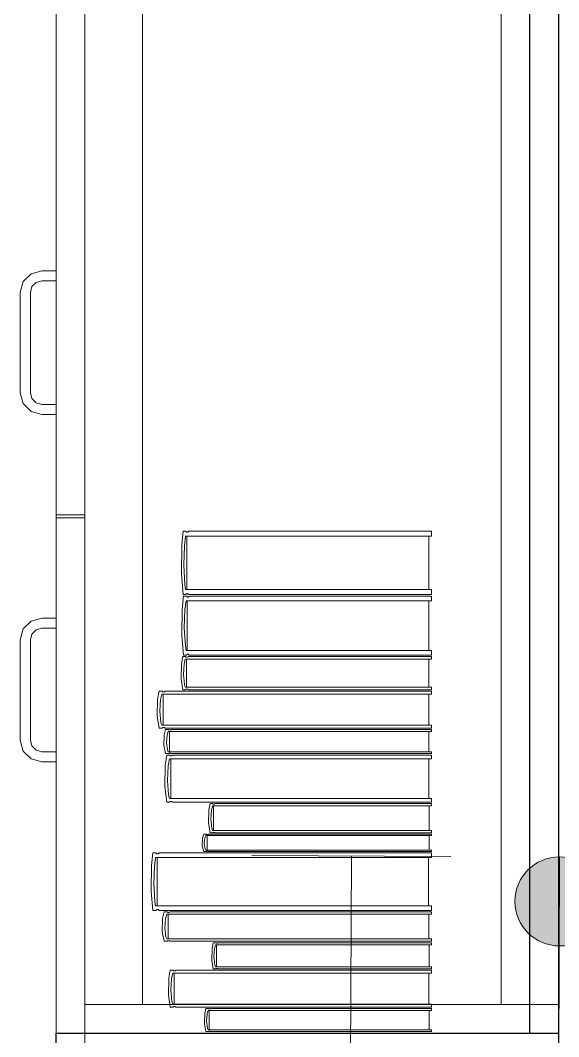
# Model space of a CAD drawing. Header units: inches. Extents: x -19 to 5698, y -728 to 92.
# Drawn here: x 110.188 to 110.563, y 12.15 to 12.858 of the extents above; entities that cross this region are included whole.
import ezdxf

# ---------------------------------------------------------------- set-up
doc = ezdxf.new("R2010")
doc.units = ezdxf.units.IN
doc.header["$MEASUREMENT"] = 0
doc.set_wipeout_variables(frame=1)
for name, pattern in [('HIDDEN', [0.375, 0.25, -0.125]), ('RAYITAS', [0.375, 0.25, -0.125]), ('Wipeout_Contour', [1, 0, -1])]:
    doc.linetypes.add(name, pattern=pattern)
for name, color, linetype, lineweight in [('00 conduct tomacorr', 120, 'HIDDEN', 30), ('T-TECHO-E', 150, 'Continuous', 20), ('TOMACORRIENTE', 22, 'RAYITAS', 9)]:
    doc.layers.add(name, color=color, linetype=linetype, lineweight=lineweight)
doc.layers.add('Interior - Mobiliario', color=7, linetype='Continuous')

# ---------------------------------------------------------------- blocks, each defined once
blk = doc.blocks.new('a')
at = {"layer": 'TOMACORRIENTE', "ltscale": 0.05}
h = blk.add_hatch(color=4, dxfattribs=at)
edge = h.paths.add_edge_path()
edge.add_arc((0, 0.0752), 0.02106, 0, 360)
at = {"layer": 'TOMACORRIENTE', "color": 4}
for p, q in [((-0.14553, 0.09625), (-0.0515, 0.09625)), ((-0.09851, 0.09625), (-0.09851, -0.09657)), ((0, 0.09625), (0, -0.09625)), ((0.06232, -0.09625), (0.06232, 0.09625))]:
    blk.add_line(p, q, dxfattribs=at)
blk.add_circle((0, 0.0752), 0.02106, dxfattribs=at)
blk = doc.blocks.new('CABLE 3FACE')
at = {"layer": 'T-TECHO-E', "rotation": 59.94170052614085}
blk.add_blockref('a', (0, 0), dxfattribs=at)

msp = doc.modelspace()

# ---------------------------------------------------------------- linework, layer by layer
at = {"layer": 'Interior - Mobiliario', "color": 175, "linetype": 'Continuous', "lineweight": 13}
for p, q in [((110.23316, 13.61244), (110.23316, 12.15244)), ((110.54316, 12.15244), (110.54316, 13.61244)), ((110.23316, 13.59244), (110.23316, 12.17244)), ((110.27316, 12.17244), (110.27316, 13.59244)), ((110.52316, 13.59244), (110.52316, 12.17244)), ((110.21316, 12.87244), (110.21316, 12.51344)), ((110.23316, 12.87244), (110.23316, 12.51344)), ((110.19017, 12.67594), (110.19566, 12.68143)), ((110.19566, 12.68143), (110.20316, 12.68344)), ((110.20316, 12.68344), (110.21316, 12.68344)), ((110.21316, 12.68344), (110.21316, 12.67644)), ((110.18816, 12.66844), (110.19017, 12.67594)), ((110.19916, 12.67537), (110.19623, 12.67244)), ((110.20316, 12.67644), (110.19916, 12.67537)), ((110.21316, 12.67644), (110.20316, 12.67644)), ((110.18816, 12.59844), (110.18816, 12.66844)), ((110.19623, 12.67244), (110.19516, 12.66844)), ((110.19516, 12.66844), (110.19516, 12.59844)), ((110.19017, 12.59094), (110.18816, 12.59844)), ((110.19516, 12.59844), (110.19623, 12.59444)), ((110.19566, 12.58545), (110.19017, 12.59094)), ((110.19623, 12.59444), (110.19916, 12.59151)), ((110.19916, 12.59151), (110.20316, 12.59044)), ((110.20316, 12.59044), (110.21316, 12.59044)), ((110.21316, 12.59044), (110.21316, 12.58344)), ((110.20316, 12.58344), (110.19566, 12.58545)), ((110.21316, 12.58344), (110.20316, 12.58344)), ((110.21316, 12.51344), (110.23316, 12.51344)), ((110.21316, 12.51144), (110.23316, 12.51144)), ((110.30154, 12.50206), (110.30059, 12.49237)), ((110.30342, 12.50206), (110.30154, 12.50206)), ((110.30247, 12.49191), (110.30327, 12.49853)), ((110.30327, 12.49853), (110.4745, 12.49853)), ((110.30351, 12.50189), (110.30342, 12.50206)), ((110.30373, 12.50162), (110.30351, 12.50189)), ((110.30397, 12.50143), (110.30373, 12.50162)), ((110.30422, 12.50133), (110.30397, 12.50143)), ((110.30413, 12.49853), (110.30413, 12.46141)), ((110.30448, 12.50132), (110.30422, 12.50133)), ((110.30473, 12.5014), (110.30448, 12.50132)), ((110.30497, 12.50157), (110.30473, 12.5014)), ((110.30519, 12.50182), (110.30497, 12.50157)), ((110.30533, 12.50206), (110.30519, 12.50182)), ((110.4745, 12.50206), (110.30533, 12.50206)), ((110.47277, 12.46141), (110.47277, 12.49853)), ((110.4745, 12.49853), (110.4745, 12.50206)), ((110.30059, 12.49237), (110.30038, 12.47261)), ((110.30203, 12.47831), (110.30247, 12.49191)), ((110.30275, 12.46476), (110.30203, 12.47831)), ((110.30038, 12.47261), (110.30154, 12.45788)), ((110.30327, 12.46141), (110.30275, 12.46476)), ((110.4745, 12.46141), (110.30327, 12.46141)), ((110.4745, 12.45788), (110.4745, 12.46141)), ((110.30189, 12.45688), (110.30094, 12.44785)), ((110.30154, 12.45788), (110.30342, 12.45788)), ((110.30376, 12.45688), (110.30189, 12.45688)), ((110.30342, 12.45788), (110.30356, 12.45811)), ((110.30356, 12.45811), (110.30378, 12.45837)), ((110.30386, 12.45672), (110.30376, 12.45688)), ((110.30378, 12.45837), (110.30403, 12.45853)), ((110.30408, 12.45647), (110.30386, 12.45672)), ((110.30403, 12.45853), (110.30428, 12.45862)), ((110.30431, 12.45629), (110.30408, 12.45647)), ((110.30428, 12.45862), (110.30453, 12.45861)), ((110.30456, 12.4562), (110.30431, 12.45629)), ((110.30453, 12.45861), (110.30478, 12.4585)), ((110.30482, 12.45619), (110.30456, 12.4562)), ((110.30478, 12.4585), (110.30502, 12.45832)), ((110.30507, 12.45626), (110.30482, 12.45619)), ((110.30502, 12.45832), (110.30524, 12.45805)), ((110.30531, 12.45642), (110.30507, 12.45626)), ((110.30524, 12.45805), (110.30533, 12.45788)), ((110.30553, 12.45666), (110.30531, 12.45642)), ((110.30533, 12.45788), (110.4745, 12.45788)), ((110.30567, 12.45688), (110.30553, 12.45666)), ((110.4745, 12.45688), (110.30567, 12.45688)), ((110.4745, 12.45358), (110.4745, 12.45688)), ((110.30094, 12.44785), (110.30073, 12.42944)), ((110.30238, 12.43475), (110.30282, 12.44742)), ((110.30282, 12.44742), (110.30361, 12.45358)), ((110.30361, 12.45358), (110.4745, 12.45358)), ((110.30447, 12.45358), (110.30447, 12.41901)), ((110.47278, 12.41901), (110.47278, 12.45358)), ((110.20316, 12.44144), (110.19566, 12.43943)), ((110.21316, 12.44144), (110.20316, 12.44144)), ((110.21316, 12.43444), (110.21316, 12.44144)), ((110.19017, 12.43394), (110.18816, 12.42644)), ((110.19566, 12.43943), (110.19017, 12.43394)), ((110.19623, 12.43044), (110.19916, 12.43337)), ((110.19916, 12.43337), (110.20316, 12.43444)), ((110.20316, 12.43444), (110.21316, 12.43444)), ((110.3031, 12.42213), (110.30238, 12.43475)), ((110.18816, 12.42644), (110.18816, 12.35644)), ((110.19516, 12.42644), (110.19623, 12.43044)), ((110.19516, 12.35644), (110.19516, 12.42644)), ((110.30073, 12.42944), (110.30189, 12.41572)), ((110.30361, 12.41901), (110.3031, 12.42213)), ((110.4745, 12.41901), (110.30361, 12.41901)), ((110.4745, 12.41572), (110.4745, 12.41901)), ((110.3013, 12.41472), (110.30035, 12.40965)), ((110.30318, 12.41472), (110.3013, 12.41472)), ((110.30189, 12.41572), (110.30376, 12.41572)), ((110.30223, 12.40941), (110.30303, 12.41287)), ((110.30303, 12.41287), (110.4745, 12.41287)), ((110.30328, 12.41463), (110.30318, 12.41472)), ((110.3035, 12.41449), (110.30328, 12.41463)), ((110.30373, 12.41439), (110.3035, 12.41449)), ((110.30398, 12.41434), (110.30373, 12.41439)), ((110.30376, 12.41572), (110.3039, 12.41594)), ((110.3039, 12.41594), (110.30413, 12.41618)), ((110.3039, 12.41287), (110.3039, 12.39347)), ((110.30424, 12.41433), (110.30398, 12.41434)), ((110.30413, 12.41618), (110.30437, 12.41633)), ((110.30449, 12.41438), (110.30424, 12.41433)), ((110.30437, 12.41633), (110.30462, 12.41641)), ((110.30473, 12.41446), (110.30449, 12.41438)), ((110.30462, 12.41641), (110.30487, 12.4164)), ((110.30496, 12.4146), (110.30473, 12.41446)), ((110.30487, 12.4164), (110.30512, 12.4163)), ((110.3051, 12.41472), (110.30496, 12.4146)), ((110.4745, 12.41472), (110.3051, 12.41472)), ((110.30512, 12.4163), (110.30536, 12.41613)), ((110.30536, 12.41613), (110.30558, 12.41588)), ((110.30558, 12.41588), (110.30567, 12.41572)), ((110.30567, 12.41572), (110.4745, 12.41572)), ((110.47277, 12.39347), (110.47277, 12.41287)), ((110.4745, 12.41287), (110.4745, 12.41472)), ((110.30035, 12.40965), (110.30013, 12.39933)), ((110.30179, 12.40231), (110.30223, 12.40941)), ((110.30013, 12.39933), (110.3013, 12.39163)), ((110.30252, 12.39523), (110.30179, 12.40231)), ((110.2848, 12.39063), (110.28377, 12.38498)), ((110.28687, 12.39063), (110.2848, 12.39063)), ((110.28697, 12.39053), (110.28687, 12.39063)), ((110.28721, 12.39037), (110.28697, 12.39053)), ((110.28881, 12.39049), (110.28857, 12.39034)), ((110.28897, 12.39063), (110.28881, 12.39049)), ((110.4745, 12.39063), (110.28897, 12.39063)), ((110.3013, 12.39163), (110.30318, 12.39163)), ((110.30303, 12.39347), (110.30252, 12.39523)), ((110.4745, 12.39347), (110.30303, 12.39347)), ((110.30318, 12.39163), (110.30332, 12.39175)), ((110.30332, 12.39175), (110.30355, 12.39188)), ((110.30355, 12.39188), (110.30379, 12.39197)), ((110.30379, 12.39197), (110.30404, 12.39201)), ((110.30404, 12.39201), (110.3043, 12.39201)), ((110.3043, 12.39201), (110.30455, 12.39195)), ((110.30455, 12.39195), (110.30478, 12.39186)), ((110.30478, 12.39186), (110.305, 12.39172)), ((110.305, 12.39172), (110.3051, 12.39163)), ((110.3051, 12.39163), (110.4745, 12.39163)), ((110.4745, 12.39163), (110.4745, 12.39347)), ((110.4745, 12.38857), (110.4745, 12.39063)), ((110.28377, 12.38498), (110.28353, 12.37347)), ((110.28535, 12.37679), (110.28583, 12.38471)), ((110.28583, 12.38471), (110.2867, 12.38857)), ((110.2867, 12.38857), (110.4745, 12.38857)), ((110.28747, 12.39026), (110.28721, 12.39037)), ((110.28775, 12.3902), (110.28747, 12.39026)), ((110.28765, 12.38857), (110.28765, 12.36694)), ((110.28803, 12.3902), (110.28775, 12.3902)), ((110.2883, 12.39024), (110.28803, 12.3902)), ((110.28857, 12.39034), (110.2883, 12.39024)), ((110.47261, 12.36694), (110.47261, 12.38857)), ((110.28614, 12.3689), (110.28535, 12.37679)), ((110.28353, 12.37347), (110.2848, 12.36489)), ((110.2848, 12.36489), (110.28687, 12.36489)), ((110.2867, 12.36694), (110.28614, 12.3689)), ((110.4745, 12.36694), (110.2867, 12.36694)), ((110.28687, 12.36489), (110.28702, 12.36502)), ((110.28702, 12.36502), (110.28727, 12.36517)), ((110.28727, 12.36517), (110.28753, 12.36527)), ((110.28753, 12.36527), (110.28781, 12.36532)), ((110.28781, 12.36532), (110.28809, 12.36531)), ((110.28809, 12.36531), (110.28836, 12.36525)), ((110.28935, 12.36389), (110.28833, 12.36021)), ((110.28836, 12.36525), (110.28862, 12.36514)), ((110.28862, 12.36514), (110.28886, 12.36499)), ((110.28886, 12.36499), (110.28897, 12.36489)), ((110.28897, 12.36489), (110.4745, 12.36489)), ((110.29136, 12.36389), (110.28935, 12.36389)), ((110.29035, 12.36003), (110.2912, 12.36254)), ((110.2912, 12.36254), (110.4745, 12.36254)), ((110.29146, 12.36382), (110.29136, 12.36389)), ((110.2917, 12.36372), (110.29146, 12.36382)), ((110.29195, 12.36365), (110.2917, 12.36372)), ((110.29222, 12.36361), (110.29195, 12.36365)), ((110.29212, 12.36254), (110.29212, 12.34846)), ((110.29249, 12.3636), (110.29222, 12.36361)), ((110.29276, 12.36364), (110.29249, 12.3636)), ((110.29302, 12.3637), (110.29276, 12.36364)), ((110.29326, 12.3638), (110.29302, 12.3637)), ((110.29341, 12.36389), (110.29326, 12.3638)), ((110.4745, 12.36389), (110.29341, 12.36389)), ((110.47265, 12.34846), (110.47265, 12.36254)), ((110.4745, 12.36489), (110.4745, 12.36694)), ((110.4745, 12.36254), (110.4745, 12.36389)), ((110.18816, 12.35644), (110.19017, 12.34894)), ((110.19623, 12.35244), (110.19516, 12.35644)), ((110.28833, 12.36021), (110.2881, 12.35271)), ((110.28988, 12.35487), (110.29035, 12.36003)), ((110.19017, 12.34894), (110.19566, 12.34345)), ((110.19916, 12.34951), (110.19623, 12.35244)), ((110.20316, 12.34844), (110.19916, 12.34951)), ((110.21316, 12.34844), (110.20316, 12.34844)), ((110.21316, 12.34144), (110.21316, 12.34844)), ((110.2881, 12.35271), (110.28935, 12.34712)), ((110.29065, 12.34973), (110.28988, 12.35487)), ((110.2912, 12.34846), (110.29065, 12.34973)), ((110.4745, 12.34846), (110.2912, 12.34846)), ((110.4745, 12.34712), (110.4745, 12.34846)), ((110.19566, 12.34345), (110.20316, 12.34144)), ((110.20316, 12.34144), (110.21316, 12.34144)), ((110.29016, 12.34612), (110.28915, 12.33893)), ((110.28935, 12.34712), (110.29136, 12.34712)), ((110.29217, 12.34612), (110.29016, 12.34612)), ((110.29116, 12.33858), (110.29201, 12.3435)), ((110.29136, 12.34712), (110.29151, 12.34721)), ((110.29151, 12.34721), (110.29175, 12.34731)), ((110.29175, 12.34731), (110.29201, 12.34737)), ((110.29201, 12.34737), (110.29228, 12.3474)), ((110.29201, 12.3435), (110.4745, 12.3435)), ((110.29227, 12.34599), (110.29217, 12.34612)), ((110.2925, 12.34579), (110.29227, 12.34599)), ((110.29228, 12.3474), (110.29255, 12.3474)), ((110.29276, 12.34565), (110.2925, 12.34579)), ((110.29255, 12.3474), (110.29282, 12.34736)), ((110.29302, 12.34558), (110.29276, 12.34565)), ((110.29282, 12.34736), (110.29307, 12.34729)), ((110.29293, 12.3435), (110.29293, 12.31595)), ((110.29329, 12.34557), (110.29302, 12.34558)), ((110.29307, 12.34729), (110.29331, 12.34718)), ((110.29356, 12.34563), (110.29329, 12.34557)), ((110.29331, 12.34718), (110.29341, 12.34712)), ((110.29341, 12.34712), (110.4745, 12.34712)), ((110.29382, 12.34576), (110.29356, 12.34563)), ((110.29406, 12.34594), (110.29382, 12.34576)), ((110.29421, 12.34612), (110.29406, 12.34594)), ((110.4745, 12.34612), (110.29421, 12.34612)), ((110.47266, 12.31595), (110.47266, 12.3435)), ((110.4745, 12.3435), (110.4745, 12.34612)), ((110.28915, 12.33893), (110.28892, 12.32426)), ((110.29069, 12.32849), (110.29116, 12.33858)), ((110.29146, 12.31843), (110.29069, 12.32849)), ((110.28892, 12.32426), (110.29016, 12.31332)), ((110.29016, 12.31332), (110.29217, 12.31332)), ((110.29201, 12.31595), (110.29146, 12.31843)), ((110.4745, 12.31595), (110.29201, 12.31595)), ((110.29217, 12.31332), (110.29232, 12.3135)), ((110.29232, 12.3135), (110.29256, 12.31368)), ((110.29256, 12.31368), (110.29281, 12.31381)), ((110.29281, 12.31381), (110.29308, 12.31387)), ((110.29308, 12.31387), (110.29335, 12.31386)), ((110.29335, 12.31386), (110.29362, 12.31379)), ((110.29362, 12.31379), (110.29387, 12.31365)), ((110.29387, 12.31365), (110.29411, 12.31345)), ((110.29411, 12.31345), (110.29421, 12.31332)), ((110.29421, 12.31332), (110.4745, 12.31332)), ((110.4745, 12.31332), (110.4745, 12.31595)), ((110.31955, 12.30785), (110.31935, 12.29874)), ((110.32039, 12.31232), (110.31955, 12.30785)), ((110.32206, 12.31232), (110.32039, 12.31232)), ((110.32083, 12.30137), (110.32122, 12.30764)), ((110.32122, 12.30764), (110.32193, 12.31069)), ((110.32193, 12.31069), (110.4745, 12.31069)), ((110.32215, 12.31224), (110.32206, 12.31232)), ((110.32235, 12.31212), (110.32215, 12.31224)), ((110.32256, 12.31203), (110.32235, 12.31212)), ((110.32278, 12.31199), (110.32256, 12.31203)), ((110.3227, 12.31069), (110.3227, 12.29357)), ((110.32301, 12.31198), (110.32278, 12.31199)), ((110.32323, 12.31202), (110.32301, 12.31198)), ((110.32345, 12.3121), (110.32323, 12.31202)), ((110.32365, 12.31221), (110.32345, 12.3121)), ((110.32377, 12.31232), (110.32365, 12.31221)), ((110.4745, 12.31232), (110.32377, 12.31232)), ((110.47296, 12.29357), (110.47296, 12.31069)), ((110.4745, 12.31069), (110.4745, 12.31232)), ((110.31935, 12.29874), (110.32039, 12.29194)), ((110.32147, 12.29512), (110.32083, 12.30137)), ((110.32039, 12.29194), (110.32206, 12.29194)), ((110.32193, 12.29357), (110.32147, 12.29512)), ((110.4745, 12.29357), (110.32193, 12.29357)), ((110.32206, 12.29194), (110.32219, 12.29205)), ((110.32219, 12.29205), (110.32239, 12.29217)), ((110.32239, 12.29217), (110.32261, 12.29225)), ((110.32261, 12.29225), (110.32283, 12.29228)), ((110.32283, 12.29228), (110.32306, 12.29228)), ((110.32306, 12.29228), (110.32328, 12.29223)), ((110.32328, 12.29223), (110.32349, 12.29215)), ((110.32349, 12.29215), (110.32369, 12.29202)), ((110.32369, 12.29202), (110.32377, 12.29194)), ((110.32377, 12.29194), (110.4745, 12.29194)), ((110.4745, 12.29194), (110.4745, 12.29357)), ((110.31501, 12.2883), (110.31481, 12.28292)), ((110.31588, 12.29094), (110.31501, 12.2883)), ((110.3176, 12.29094), (110.31588, 12.29094)), ((110.31633, 12.28447), (110.31673, 12.28818)), ((110.31699, 12.28078), (110.31633, 12.28447)), ((110.31673, 12.28818), (110.31746, 12.28998)), ((110.31746, 12.28998), (110.4745, 12.28998)), ((110.31769, 12.2909), (110.3176, 12.29094)), ((110.31789, 12.29082), (110.31769, 12.2909)), ((110.31811, 12.29077), (110.31789, 12.29082)), ((110.31834, 12.29074), (110.31811, 12.29077)), ((110.31826, 12.28998), (110.31826, 12.27987)), ((110.31857, 12.29074), (110.31834, 12.29074)), ((110.3188, 12.29076), (110.31857, 12.29074)), ((110.31902, 12.29081), (110.3188, 12.29076)), ((110.31923, 12.29088), (110.31902, 12.29081)), ((110.31936, 12.29094), (110.31923, 12.29088)), ((110.4745, 12.29094), (110.31936, 12.29094)), ((110.47292, 12.27987), (110.47292, 12.28998)), ((110.4745, 12.28998), (110.4745, 12.29094)), ((110.28049, 12.2779), (110.27943, 12.26912)), ((110.2826, 12.2779), (110.28049, 12.2779)), ((110.28271, 12.27775), (110.2826, 12.2779)), ((110.28296, 12.2775), (110.28271, 12.27775)), ((110.28322, 12.27734), (110.28296, 12.2775)), ((110.2835, 12.27724), (110.28322, 12.27734)), ((110.28379, 12.27723), (110.2835, 12.27724)), ((110.28407, 12.27731), (110.28379, 12.27723)), ((110.28434, 12.27746), (110.28407, 12.27731)), ((110.28459, 12.27769), (110.28434, 12.27746)), ((110.28475, 12.2779), (110.28459, 12.27769)), ((110.4745, 12.2779), (110.28475, 12.2779)), ((110.31481, 12.28292), (110.31588, 12.2789)), ((110.31588, 12.2789), (110.3176, 12.2789)), ((110.31746, 12.27987), (110.31699, 12.28078)), ((110.4745, 12.27987), (110.31746, 12.27987)), ((110.3176, 12.2789), (110.31773, 12.27897)), ((110.31773, 12.27897), (110.31794, 12.27904)), ((110.31794, 12.27904), (110.31816, 12.27908)), ((110.31816, 12.27908), (110.31839, 12.27911)), ((110.31839, 12.27911), (110.31862, 12.2791)), ((110.31862, 12.2791), (110.31885, 12.27907)), ((110.31885, 12.27907), (110.31907, 12.27902)), ((110.31907, 12.27902), (110.31927, 12.27895)), ((110.31927, 12.27895), (110.31936, 12.2789)), ((110.31936, 12.2789), (110.4745, 12.2789)), ((110.4745, 12.2789), (110.4745, 12.27987)), ((110.4745, 12.2747), (110.4745, 12.2779)), ((110.28154, 12.2687), (110.28243, 12.2747)), ((110.28243, 12.2747), (110.4745, 12.2747)), ((110.2834, 12.2747), (110.2834, 12.24105)), ((110.47256, 12.24105), (110.47256, 12.2747)), ((110.27943, 12.26912), (110.27919, 12.25121)), ((110.28105, 12.25637), (110.28154, 12.2687)), ((110.28186, 12.24409), (110.28105, 12.25637)), ((110.27919, 12.25121), (110.28049, 12.23785)), ((110.28243, 12.24105), (110.28186, 12.24409)), ((110.28049, 12.23785), (110.2826, 12.23785)), ((110.4745, 12.24105), (110.28243, 12.24105)), ((110.2826, 12.23785), (110.28276, 12.23807)), ((110.28276, 12.23807), (110.28301, 12.23829)), ((110.28301, 12.23829), (110.28328, 12.23845)), ((110.28328, 12.23845), (110.28357, 12.23852)), ((110.28357, 12.23852), (110.28385, 12.23851)), ((110.28385, 12.23851), (110.28413, 12.23842)), ((110.28413, 12.23842), (110.2844, 12.23825)), ((110.2844, 12.23825), (110.28464, 12.23801)), ((110.28464, 12.23801), (110.28475, 12.23785)), ((110.28475, 12.23785), (110.4745, 12.23785)), ((110.28826, 12.23685), (110.28724, 12.23237)), ((110.29029, 12.23685), (110.28826, 12.23685)), ((110.28927, 12.23215), (110.29013, 12.23521)), ((110.29013, 12.23521), (110.4745, 12.23521)), ((110.29039, 12.23677), (110.29029, 12.23685)), ((110.29063, 12.23665), (110.29039, 12.23677)), ((110.29088, 12.23656), (110.29063, 12.23665)), ((110.29115, 12.23651), (110.29088, 12.23656)), ((110.29106, 12.23521), (110.29106, 12.21804)), ((110.29143, 12.23651), (110.29115, 12.23651)), ((110.2917, 12.23655), (110.29143, 12.23651)), ((110.29196, 12.23662), (110.2917, 12.23655)), ((110.2922, 12.23674), (110.29196, 12.23662)), ((110.29235, 12.23685), (110.2922, 12.23674)), ((110.4745, 12.23685), (110.29235, 12.23685)), ((110.47264, 12.21804), (110.47264, 12.23521)), ((110.4745, 12.23785), (110.4745, 12.24105)), ((110.4745, 12.23521), (110.4745, 12.23685)), ((110.28724, 12.23237), (110.28701, 12.22322)), ((110.2888, 12.22586), (110.28927, 12.23215)), ((110.28701, 12.22322), (110.28826, 12.2164)), ((110.28957, 12.21959), (110.2888, 12.22586)), ((110.28826, 12.2164), (110.29029, 12.2164)), ((110.29013, 12.21804), (110.28957, 12.21959)), ((110.4745, 12.21804), (110.29013, 12.21804)), ((110.29029, 12.2164), (110.29044, 12.21651)), ((110.29044, 12.21651), (110.29068, 12.21663)), ((110.29068, 12.21663), (110.29094, 12.21671)), ((110.29094, 12.21671), (110.29121, 12.21674)), ((110.29121, 12.21674), (110.29149, 12.21674)), ((110.29149, 12.21674), (110.29176, 12.21669)), ((110.29176, 12.21669), (110.29201, 12.2166)), ((110.29201, 12.2166), (110.29225, 12.21648)), ((110.29225, 12.21648), (110.29235, 12.2164)), ((110.29235, 12.2164), (110.4745, 12.2164)), ((110.32255, 12.2154), (110.32172, 12.21141)), ((110.3242, 12.2154), (110.32255, 12.2154)), ((110.32337, 12.21122), (110.32407, 12.21395)), ((110.32407, 12.21395), (110.4745, 12.21395)), ((110.32429, 12.21533), (110.3242, 12.2154)), ((110.32448, 12.21522), (110.32429, 12.21533)), ((110.32469, 12.21514), (110.32448, 12.21522)), ((110.32491, 12.2151), (110.32469, 12.21514)), ((110.32483, 12.21395), (110.32483, 12.19866)), ((110.32513, 12.2151), (110.32491, 12.2151)), ((110.32535, 12.21513), (110.32513, 12.2151)), ((110.32556, 12.2152), (110.32535, 12.21513)), ((110.32576, 12.2153), (110.32556, 12.2152)), ((110.32589, 12.2154), (110.32576, 12.2153)), ((110.4745, 12.2154), (110.32589, 12.2154)), ((110.47298, 12.19866), (110.47298, 12.21395)), ((110.4745, 12.2164), (110.4745, 12.21804)), ((110.4745, 12.21395), (110.4745, 12.2154)), ((110.32172, 12.21141), (110.32153, 12.20327)), ((110.32299, 12.20562), (110.32337, 12.21122)), ((110.32153, 12.20327), (110.32255, 12.19721)), ((110.32362, 12.20004), (110.32299, 12.20562)), ((110.32407, 12.19866), (110.32362, 12.20004)), ((110.29252, 12.19621), (110.29152, 12.19058)), ((110.29449, 12.19621), (110.29252, 12.19621)), ((110.2935, 12.19031), (110.29434, 12.19416)), ((110.29434, 12.19416), (110.4745, 12.19416)), ((110.2946, 12.19611), (110.29449, 12.19621)), ((110.29483, 12.19595), (110.2946, 12.19611)), ((110.29508, 12.19584), (110.29483, 12.19595)), ((110.29534, 12.19578), (110.29508, 12.19584)), ((110.29525, 12.19416), (110.29525, 12.17261)), ((110.29561, 12.19578), (110.29534, 12.19578)), ((110.29587, 12.19583), (110.29561, 12.19578)), ((110.29613, 12.19592), (110.29587, 12.19583)), ((110.29636, 12.19607), (110.29613, 12.19592)), ((110.29651, 12.19621), (110.29636, 12.19607)), ((110.4745, 12.19621), (110.29651, 12.19621)), ((110.32255, 12.19721), (110.3242, 12.19721)), ((110.4745, 12.19866), (110.32407, 12.19866)), ((110.3242, 12.19721), (110.32433, 12.1973)), ((110.32433, 12.1973), (110.32452, 12.19741)), ((110.32452, 12.19741), (110.32474, 12.19748)), ((110.32474, 12.19748), (110.32496, 12.19751)), ((110.32496, 12.19751), (110.32518, 12.19751)), ((110.32518, 12.19751), (110.3254, 12.19747)), ((110.3254, 12.19747), (110.32561, 12.19739)), ((110.32561, 12.19739), (110.3258, 12.19728)), ((110.3258, 12.19728), (110.32589, 12.19721)), ((110.32589, 12.19721), (110.4745, 12.19721)), ((110.47268, 12.17261), (110.47268, 12.19416)), ((110.4745, 12.19721), (110.4745, 12.19866)), ((110.4745, 12.19416), (110.4745, 12.19621)), ((110.29152, 12.19058), (110.29129, 12.17911)), ((110.29304, 12.18242), (110.2935, 12.19031)), ((110.29129, 12.17911), (110.29252, 12.17055)), ((110.2938, 12.17455), (110.29304, 12.18242)), ((110.23316, 12.17244), (110.27316, 12.17244)), ((110.27316, 12.17244), (110.52316, 12.17244)), ((110.29434, 12.17261), (110.2938, 12.17455)), ((110.4745, 12.17261), (110.29434, 12.17261)), ((110.29513, 12.17094), (110.2954, 12.17098)), ((110.2954, 12.17098), (110.29567, 12.17098)), ((110.29567, 12.17098), (110.29593, 12.17092)), ((110.4745, 12.17055), (110.4745, 12.17261)), ((110.29252, 12.17055), (110.29449, 12.17055)), ((110.29449, 12.17055), (110.29464, 12.17069)), ((110.29464, 12.17069), (110.29488, 12.17084)), ((110.29488, 12.17084), (110.29513, 12.17094)), ((110.29593, 12.17092), (110.29618, 12.17081)), ((110.29618, 12.17081), (110.29641, 12.17065)), ((110.29641, 12.17065), (110.29651, 12.17055)), ((110.29651, 12.17055), (110.4745, 12.17055)), ((110.31659, 12.16602), (110.3164, 12.15881)), ((110.31745, 12.16955), (110.31659, 12.16602)), ((110.31916, 12.16955), (110.31745, 12.16955)), ((110.3179, 12.16089), (110.3183, 12.16585)), ((110.3183, 12.16585), (110.31902, 12.16826)), ((110.31902, 12.16826), (110.4745, 12.16826)), ((110.31924, 12.16949), (110.31916, 12.16955)), ((110.31944, 12.16939), (110.31924, 12.16949)), ((110.31966, 12.16932), (110.31944, 12.16939)), ((110.31989, 12.16929), (110.31966, 12.16932)), ((110.32012, 12.16928), (110.31989, 12.16929)), ((110.32035, 12.16931), (110.32012, 12.16928)), ((110.32057, 12.16938), (110.32035, 12.16931)), ((110.32077, 12.16947), (110.32057, 12.16938)), ((110.3209, 12.16955), (110.32077, 12.16947)), ((110.4745, 12.16955), (110.3209, 12.16955)), ((110.4745, 12.16826), (110.4745, 12.16955)), ((110.23316, 12.15244), (110.54316, 12.15244))]:
    msp.add_line(p, q, dxfattribs=at)

# ---------------------------------------------------------------- next in the draw order: wipeouts: each hides what was drawn before it
at = {"color": 254, "linetype": 'Wipeout_Contour', "lineweight": 0, "ltscale": 3288.854261}
msp.add_wipeout([(110.54316, 13.61244), (110.54316, 12.15244), (110.56316, 12.15244), (110.56316, 13.61244)], dxfattribs=at).dxf.layer = 'Interior - Mobiliario'

# ---------------------------------------------------------------- next in the draw order: linework, layer by layer
at = {"layer": 'Interior - Mobiliario', "color": 175, "linetype": 'Continuous', "lineweight": 30}
for p, q in [((110.54316, 12.15244), (110.54316, 13.61244)), ((110.56316, 12.15244), (110.56316, 13.61244)), ((110.54316, 12.15244), (110.56316, 12.15244))]:
    msp.add_line(p, q, dxfattribs=at)
at = {"layer": 'Interior - Mobiliario', "color": 175, "linetype": 'Continuous', "lineweight": 13}
for p, q in [((110.54316, 13.61244), (110.54316, 12.15244)), ((110.56316, 12.15244), (110.56316, 13.61244)), ((110.56316, 12.17244), (110.56316, 13.59244)), ((110.52316, 12.17244), (110.56316, 12.17244)), ((110.54316, 12.15244), (110.56316, 12.15244))]:
    msp.add_line(p, q, dxfattribs=at)

# ---------------------------------------------------------------- next in the draw order: wipeouts: each hides what was drawn before it
at = {"color": 254, "linetype": 'Wipeout_Contour', "lineweight": 0, "ltscale": 3288.148013}
msp.add_wipeout([(110.21316, 12.15244), (110.21316, 12.13244), (110.56316, 12.13244), (110.56316, 12.15244)], dxfattribs=at).dxf.layer = 'Interior - Mobiliario'

# ---------------------------------------------------------------- next in the draw order: linework, layer by layer
at = {"layer": 'Interior - Mobiliario', "color": 175, "linetype": 'Continuous', "lineweight": 13}
for p, q in [((110.21316, 12.13244), (110.21316, 13.63244)), ((110.56316, 13.63244), (110.56316, 12.13244)), ((110.21316, 13.61244), (110.21316, 12.15244)), ((110.21316, 13.61244), (110.21316, 12.15244)), ((110.23316, 13.61244), (110.23316, 12.15244)), ((110.23316, 13.61244), (110.23316, 12.15244)), ((110.54316, 12.15244), (110.54316, 13.61244)), ((110.54316, 12.15244), (110.54316, 13.61244)), ((110.54316, 12.15244), (110.54316, 13.61244)), ((110.56316, 12.15244), (110.56316, 13.61244)), ((110.21316, 12.15244), (110.21316, 12.51144)), ((110.23316, 12.15244), (110.23316, 12.51144)), ((110.23316, 12.17244), (110.23316, 12.13244)), ((110.56316, 12.13244), (110.56316, 12.17244)), ((110.31981, 12.16826), (110.31981, 12.15473)), ((110.47293, 12.15473), (110.47293, 12.16826)), ((110.3164, 12.15881), (110.31745, 12.15344)), ((110.31856, 12.15595), (110.3179, 12.16089)), ((110.56316, 12.15244), (110.21316, 12.15244)), ((110.21316, 12.15244), (110.21316, 12.13244)), ((110.21316, 12.15244), (110.56316, 12.15244)), ((110.21316, 12.15244), (110.54316, 12.15244)), ((110.21316, 12.15244), (110.23316, 12.15244)), ((110.23316, 12.15244), (110.54316, 12.15244)), ((110.23316, 12.15244), (110.54316, 12.15244)), ((110.31745, 12.15344), (110.31916, 12.15344)), ((110.31902, 12.15473), (110.31856, 12.15595)), ((110.4745, 12.15473), (110.31902, 12.15473)), ((110.31916, 12.15344), (110.31929, 12.15352)), ((110.31929, 12.15352), (110.31949, 12.15362)), ((110.31949, 12.15362), (110.31971, 12.15368)), ((110.31971, 12.15368), (110.31994, 12.15371)), ((110.31994, 12.15371), (110.32017, 12.1537)), ((110.32017, 12.1537), (110.3204, 12.15367)), ((110.3204, 12.15367), (110.32061, 12.1536)), ((110.32061, 12.1536), (110.32081, 12.1535)), ((110.32081, 12.1535), (110.3209, 12.15344)), ((110.3209, 12.15344), (110.4745, 12.15344)), ((110.4745, 12.15344), (110.4745, 12.15473)), ((110.56316, 12.13244), (110.56316, 12.15244))]:
    msp.add_line(p, q, dxfattribs=at)
at = {"layer": 'Interior - Mobiliario', "color": 175, "linetype": 'Continuous', "lineweight": 30}
for p, q in [((110.21316, 12.15244), (110.56316, 12.15244)), ((110.21316, 12.13244), (110.21316, 12.15244)), ((110.56316, 12.13244), (110.56316, 12.15244))]:
    msp.add_line(p, q, dxfattribs=at)

# ---------------------------------------------------------------- next in the draw order: block references
at = {"layer": '00 conduct tomacorr', "xscale": 1.47256122672843, "yscale": 1.47256122672843, "zscale": 1.47256122672843, "rotation": 299.7894777823319}
msp.add_blockref('CABLE 3FACE', (110.56316, 12.13345), dxfattribs=at)

doc.saveas('drawing.dxf')
